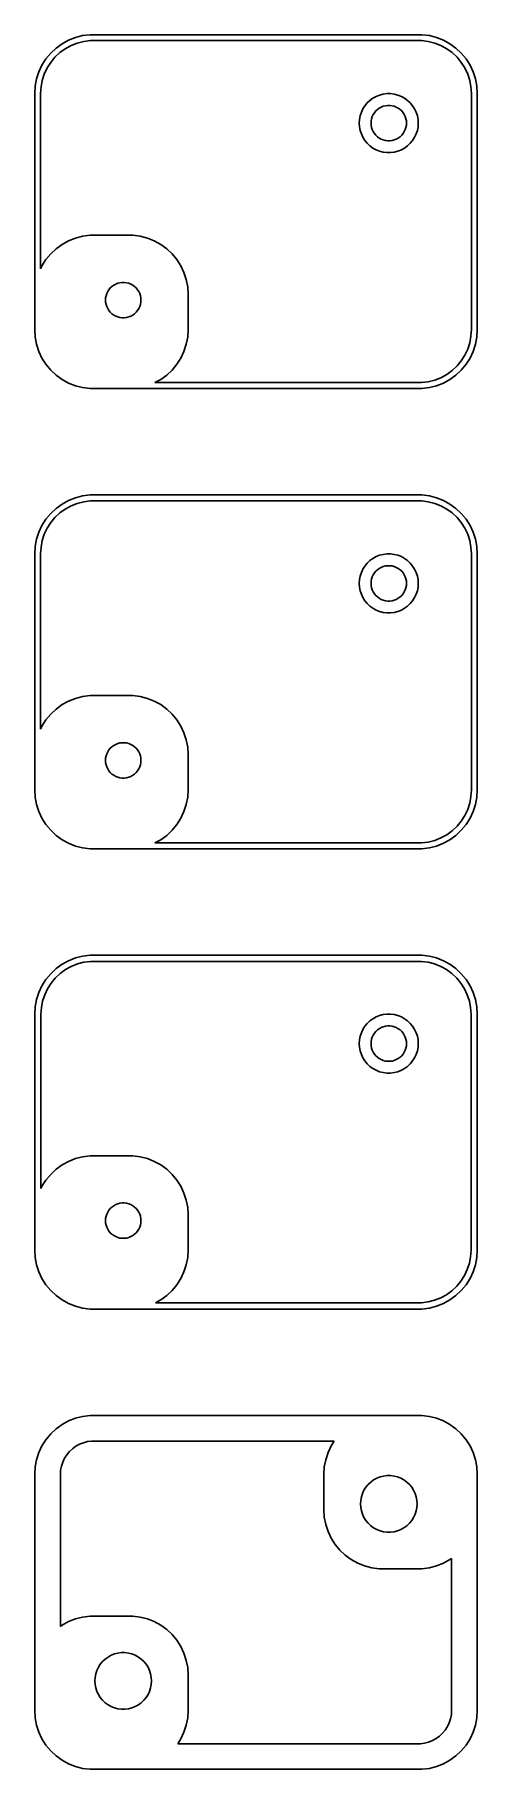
# Model space of a CAD drawing. Header units: metres. Extents: x -19 to 19, y 141 to 288.
import ezdxf

# ---------------------------------------------------------------- set-up
doc = ezdxf.new("R2010")
doc.units = ezdxf.units.M

msp = doc.modelspace()

# ---------------------------------------------------------------- linework, layer by layer
for p, q in [((-16.9371, 286.853), (-17.3948, 286.423)), ((-16.4291, 287.222), (-16.9371, 286.853)), ((-16.6184, 286.467), (-16.1612, 286.799)), ((-15.8789, 287.524), (-16.4291, 287.222)), ((-16.1612, 286.799), (-15.666, 287.072)), ((-15.2951, 287.755), (-15.8789, 287.524)), ((-15.666, 287.072), (-15.1406, 287.28)), ((-14.6869, 287.911), (-15.2951, 287.755)), ((-15.1406, 287.28), (-14.5932, 287.42)), ((-14.0639, 287.99), (-14.6869, 287.911)), ((-14.5932, 287.42), (-14.0325, 287.491)), ((14.0639, 287.99), (-14.0639, 287.99)), ((-14.0325, 287.491), (14.0325, 287.491)), ((14.0325, 287.491), (14.5932, 287.42)), ((14.6869, 287.911), (14.0639, 287.99)), ((14.5932, 287.42), (15.1406, 287.28)), ((15.2951, 287.755), (14.6869, 287.911)), ((15.1406, 287.28), (15.666, 287.072)), ((15.8789, 287.524), (15.2951, 287.755)), ((15.666, 287.072), (16.1612, 286.799)), ((16.4291, 287.222), (15.8789, 287.524)), ((16.1612, 286.799), (16.6184, 286.467)), ((16.9371, 286.853), (16.4291, 287.222)), ((17.3948, 286.423), (16.9371, 286.853)), ((-18.1315, 285.409), (-18.3989, 284.841)), ((-17.7951, 285.939), (-18.1315, 285.409)), ((-17.934, 284.657), (-17.6934, 285.168)), ((-17.3948, 286.423), (-17.7951, 285.939)), ((-17.6934, 285.168), (-17.3906, 285.645)), ((-17.3906, 285.645), (-17.0303, 286.08)), ((-17.0303, 286.08), (-16.6184, 286.467)), ((16.6184, 286.467), (17.0303, 286.08)), ((17.0303, 286.08), (17.3906, 285.645)), ((17.3906, 285.645), (17.6934, 285.168)), ((17.7951, 285.939), (17.3948, 286.423)), ((17.6934, 285.168), (17.934, 284.657)), ((18.1315, 285.409), (17.7951, 285.939)), ((18.3989, 284.841), (18.1315, 285.409)), ((-18.5929, 284.243), (-18.7106, 283.627)), ((-18.3989, 284.841), (-18.5929, 284.243)), ((-18.2145, 283.564), (-18.1086, 284.119)), ((-18.1086, 284.119), (-17.934, 284.657)), ((17.934, 284.657), (18.1086, 284.119)), ((18.1086, 284.119), (18.2145, 283.564)), ((18.5929, 284.243), (18.3989, 284.841)), ((18.7106, 283.627), (18.5929, 284.243)), ((-18.7106, 283.627), (-18.75, 283)), ((-18.75, 283), (-18.75, 263)), ((-18.25, 283), (-18.2145, 283.564)), ((-18.25, 268.157), (-18.25, 283)), ((9.42757, 282.211), (9.22745, 281.969)), ((9.65643, 282.426), (9.42757, 282.211)), ((9.91043, 282.611), (9.65643, 282.426)), ((10.1855, 282.762), (9.91043, 282.611)), ((10.4774, 282.878), (10.1855, 282.762)), ((10.7815, 282.956), (10.4774, 282.878)), ((11.093, 282.995), (10.7815, 282.956)), ((11.407, 282.995), (11.093, 282.995)), ((11.7184, 282.956), (11.407, 282.995)), ((12.0225, 282.878), (11.7184, 282.956)), ((12.3144, 282.762), (12.0225, 282.878)), ((12.5896, 282.611), (12.3144, 282.762)), ((12.8436, 282.426), (12.5896, 282.611)), ((13.0724, 282.211), (12.8436, 282.426)), ((13.2725, 281.969), (13.0724, 282.211)), ((18.2145, 283.564), (18.25, 283)), ((18.25, 283), (18.25, 263)), ((18.75, 283), (18.7106, 283.627)), ((18.75, 263), (18.75, 283)), ((8.7697, 280.813), (8.75, 280.5)), ((8.82854, 281.122), (8.7697, 280.813)), ((8.92555, 281.42), (8.82854, 281.122)), ((9.05922, 281.704), (8.92555, 281.42)), ((9.22745, 281.969), (9.05922, 281.704)), ((9.76183, 280.688), (9.79712, 280.873)), ((9.79712, 280.873), (9.85533, 281.052)), ((9.85533, 281.052), (9.93553, 281.223)), ((9.93553, 281.223), (10.0365, 281.382)), ((10.0365, 281.382), (10.1565, 281.527)), ((10.1565, 281.527), (10.2939, 281.656)), ((10.2939, 281.656), (10.4463, 281.766)), ((10.4463, 281.766), (10.6113, 281.857)), ((10.6113, 281.857), (10.7865, 281.927)), ((10.7865, 281.927), (10.9689, 281.973)), ((10.9689, 281.973), (11.1558, 281.997)), ((11.1558, 281.997), (11.3442, 281.997)), ((11.3442, 281.997), (11.5311, 281.973)), ((11.5311, 281.973), (11.7135, 281.927)), ((11.7135, 281.927), (11.8887, 281.857)), ((11.8887, 281.857), (12.0537, 281.766)), ((12.0537, 281.766), (12.2061, 281.656)), ((12.2061, 281.656), (12.3434, 281.527)), ((12.3434, 281.527), (12.4635, 281.382)), ((12.4635, 281.382), (12.5645, 281.223)), ((12.5645, 281.223), (12.6447, 281.052)), ((12.6447, 281.052), (12.7029, 280.873)), ((12.7029, 280.873), (12.7382, 280.688)), ((13.4408, 281.704), (13.2725, 281.969)), ((13.5744, 281.42), (13.4408, 281.704)), ((13.6714, 281.122), (13.5744, 281.42)), ((13.7303, 280.813), (13.6714, 281.122)), ((13.75, 280.5), (13.7303, 280.813)), ((8.75, 280.5), (8.7697, 280.187)), ((8.7697, 280.187), (8.82854, 279.878)), ((8.82854, 279.878), (8.92555, 279.58)), ((8.92555, 279.58), (9.05922, 279.296)), ((9.05922, 279.296), (9.22745, 279.031)), ((9.75, 280.5), (9.76183, 280.688)), ((9.76183, 280.312), (9.75, 280.5)), ((9.79712, 280.127), (9.76183, 280.312)), ((9.85533, 279.948), (9.79712, 280.127)), ((9.93553, 279.777), (9.85533, 279.948)), ((10.0365, 279.618), (9.93553, 279.777)), ((10.1565, 279.473), (10.0365, 279.618)), ((10.2939, 279.344), (10.1565, 279.473)), ((10.4463, 279.234), (10.2939, 279.344)), ((12.2061, 279.344), (12.0537, 279.234)), ((12.3434, 279.473), (12.2061, 279.344)), ((12.4635, 279.618), (12.3434, 279.473)), ((12.5645, 279.777), (12.4635, 279.618)), ((12.6447, 279.948), (12.5645, 279.777)), ((12.7029, 280.127), (12.6447, 279.948)), ((12.7382, 280.312), (12.7029, 280.127)), ((12.7382, 280.688), (12.75, 280.5)), ((12.75, 280.5), (12.7382, 280.312)), ((13.2725, 279.031), (13.4408, 279.296)), ((13.4408, 279.296), (13.5744, 279.58)), ((13.5744, 279.58), (13.6714, 279.878)), ((13.6714, 279.878), (13.7303, 280.187)), ((13.7303, 280.187), (13.75, 280.5)), ((9.22745, 279.031), (9.42757, 278.789)), ((9.42757, 278.789), (9.65643, 278.574)), ((9.65643, 278.574), (9.91043, 278.389)), ((9.91043, 278.389), (10.1855, 278.238)), ((10.1855, 278.238), (10.4774, 278.122)), ((10.6113, 279.143), (10.4463, 279.234)), ((10.4774, 278.122), (10.7815, 278.044)), ((10.7865, 279.073), (10.6113, 279.143)), ((10.7815, 278.044), (11.093, 278.005)), ((10.9689, 279.027), (10.7865, 279.073)), ((11.1558, 279.003), (10.9689, 279.027)), ((11.093, 278.005), (11.407, 278.005)), ((11.3442, 279.003), (11.1558, 279.003)), ((11.5311, 279.027), (11.3442, 279.003)), ((11.407, 278.005), (11.7184, 278.044)), ((11.7135, 279.073), (11.5311, 279.027)), ((11.8887, 279.143), (11.7135, 279.073)), ((11.7184, 278.044), (12.0225, 278.122)), ((12.0537, 279.234), (11.8887, 279.143)), ((12.0225, 278.122), (12.3144, 278.238)), ((12.3144, 278.238), (12.5896, 278.389)), ((12.5896, 278.389), (12.8436, 278.574)), ((12.8436, 278.574), (13.0724, 278.789)), ((13.0724, 278.789), (13.2725, 279.031)), ((-15.8789, 270.524), (-16.4291, 270.222)), ((-15.2951, 270.755), (-15.8789, 270.524)), ((-14.6869, 270.911), (-15.2951, 270.755)), ((-14.0639, 270.99), (-14.6869, 270.911)), ((-10.436, 270.99), (-14.0639, 270.99)), ((-9.81308, 270.911), (-10.436, 270.99)), ((-9.20491, 270.755), (-9.81308, 270.911)), ((-8.62109, 270.524), (-9.20491, 270.755)), ((-8.07086, 270.222), (-8.62109, 270.524)), ((-17.3948, 269.423), (-17.7951, 268.939)), ((-16.9371, 269.853), (-17.3948, 269.423)), ((-16.4291, 270.222), (-16.9371, 269.853)), ((-7.56287, 269.853), (-8.07086, 270.222)), ((-7.10515, 269.423), (-7.56287, 269.853)), ((-6.70491, 268.939), (-7.10515, 269.423)), ((-18.1315, 268.409), (-18.25, 268.157)), ((-17.7951, 268.939), (-18.1315, 268.409)), ((-6.36845, 268.409), (-6.70491, 268.939)), ((-6.1011, 267.841), (-6.36845, 268.409)), ((-5.90707, 267.243), (-6.1011, 267.841)), ((-12.7029, 265.873), (-12.6447, 266.052)), ((-12.6447, 266.052), (-12.5645, 266.223)), ((-12.5645, 266.223), (-12.4635, 266.382)), ((-12.4635, 266.382), (-12.3434, 266.527)), ((-12.3434, 266.527), (-12.2061, 266.656)), ((-12.2061, 266.656), (-12.0537, 266.766)), ((-12.0537, 266.766), (-11.8887, 266.857)), ((-11.8887, 266.857), (-11.7135, 266.927)), ((-11.7135, 266.927), (-11.5311, 266.973)), ((-11.5311, 266.973), (-11.3442, 266.997)), ((-11.3442, 266.997), (-11.1558, 266.997)), ((-11.1558, 266.997), (-10.9689, 266.973)), ((-10.9689, 266.973), (-10.7865, 266.927)), ((-10.7865, 266.927), (-10.6113, 266.857)), ((-10.6113, 266.857), (-10.4463, 266.766)), ((-10.4463, 266.766), (-10.2939, 266.656)), ((-10.2939, 266.656), (-10.1565, 266.527)), ((-10.1565, 266.527), (-10.0365, 266.382)), ((-10.0365, 266.382), (-9.93553, 266.223)), ((-9.93553, 266.223), (-9.85533, 266.052)), ((-9.85533, 266.052), (-9.79712, 265.873)), ((-5.78941, 266.627), (-5.90707, 267.243)), ((-5.75, 266), (-5.78941, 266.627)), ((-12.75, 265.5), (-12.7382, 265.688)), ((-12.7382, 265.312), (-12.75, 265.5)), ((-12.7382, 265.688), (-12.7029, 265.873)), ((-12.7029, 265.127), (-12.7382, 265.312)), ((-12.6447, 264.948), (-12.7029, 265.127)), ((-12.5645, 264.777), (-12.6447, 264.948)), ((-12.4635, 264.618), (-12.5645, 264.777)), ((-12.3434, 264.473), (-12.4635, 264.618)), ((-10.0365, 264.618), (-10.1565, 264.473)), ((-9.93553, 264.777), (-10.0365, 264.618)), ((-9.85533, 264.948), (-9.93553, 264.777)), ((-9.79712, 265.127), (-9.85533, 264.948)), ((-9.79712, 265.873), (-9.76183, 265.688)), ((-9.76183, 265.312), (-9.79712, 265.127)), ((-9.76183, 265.688), (-9.75, 265.5)), ((-9.75, 265.5), (-9.76183, 265.312)), ((-5.75, 263), (-5.75, 266)), ((-12.2061, 264.344), (-12.3434, 264.473)), ((-12.0537, 264.234), (-12.2061, 264.344)), ((-11.8887, 264.143), (-12.0537, 264.234)), ((-11.7135, 264.073), (-11.8887, 264.143)), ((-11.5311, 264.027), (-11.7135, 264.073)), ((-11.3442, 264.003), (-11.5311, 264.027)), ((-11.1558, 264.003), (-11.3442, 264.003)), ((-10.9689, 264.027), (-11.1558, 264.003)), ((-10.7865, 264.073), (-10.9689, 264.027)), ((-10.6113, 264.143), (-10.7865, 264.073)), ((-10.4463, 264.234), (-10.6113, 264.143)), ((-10.2939, 264.344), (-10.4463, 264.234)), ((-10.1565, 264.473), (-10.2939, 264.344)), ((-18.75, 263), (-18.7106, 262.373)), ((-18.7106, 262.373), (-18.5929, 261.757)), ((-18.5929, 261.757), (-18.3989, 261.159)), ((-6.1011, 261.159), (-5.90707, 261.757)), ((-5.90707, 261.757), (-5.78941, 262.373)), ((-5.78941, 262.373), (-5.75, 263)), ((18.1086, 261.881), (17.934, 261.343)), ((18.2145, 262.436), (18.1086, 261.881)), ((18.25, 263), (18.2145, 262.436)), ((18.3989, 261.159), (18.5929, 261.757)), ((18.5929, 261.757), (18.7106, 262.373)), ((18.7106, 262.373), (18.75, 263)), ((-18.3989, 261.159), (-18.1315, 260.591)), ((-18.1315, 260.591), (-17.7951, 260.061)), ((-6.70491, 260.061), (-6.36845, 260.591)), ((-6.36845, 260.591), (-6.1011, 261.159)), ((17.3906, 260.355), (17.0303, 259.92)), ((17.6934, 260.832), (17.3906, 260.355)), ((17.934, 261.343), (17.6934, 260.832)), ((17.7951, 260.061), (18.1315, 260.591)), ((18.1315, 260.591), (18.3989, 261.159)), ((-17.7951, 260.061), (-17.3948, 259.577)), ((-17.3948, 259.577), (-16.9371, 259.147)), ((-16.9371, 259.147), (-16.4291, 258.778)), ((-16.4291, 258.778), (-15.8789, 258.476)), ((-8.56104, 258.509), (-8.07086, 258.778)), ((-8.07086, 258.778), (-7.56287, 259.147)), ((-7.56287, 259.147), (-7.10515, 259.577)), ((-7.10515, 259.577), (-6.70491, 260.061)), ((15.1406, 258.72), (14.5932, 258.58)), ((15.666, 258.928), (15.1406, 258.72)), ((16.1612, 259.201), (15.666, 258.928)), ((15.8789, 258.476), (16.4291, 258.778)), ((16.6184, 259.533), (16.1612, 259.201)), ((16.4291, 258.778), (16.9371, 259.147)), ((17.0303, 259.92), (16.6184, 259.533)), ((16.9371, 259.147), (17.3948, 259.577)), ((17.3948, 259.577), (17.7951, 260.061)), ((-15.8789, 258.476), (-15.2951, 258.245)), ((-15.2951, 258.245), (-14.6869, 258.089)), ((-14.6869, 258.089), (-14.0639, 258.01)), ((-14.0639, 258.01), (14.0639, 258.01)), ((14.0325, 258.509), (-8.56104, 258.509)), ((14.5932, 258.58), (14.0325, 258.509)), ((14.0639, 258.01), (14.6869, 258.089)), ((14.6869, 258.089), (15.2951, 258.245)), ((15.2951, 258.245), (15.8789, 258.476)), ((-15.8789, 248.524), (-16.4291, 248.222)), ((-15.2951, 248.755), (-15.8789, 248.524)), ((-14.6869, 248.911), (-15.2951, 248.755)), ((-15.1406, 248.28), (-14.5932, 248.42)), ((-14.0639, 248.99), (-14.6869, 248.911)), ((-14.5932, 248.42), (-14.0325, 248.491)), ((14.0639, 248.99), (-14.0639, 248.99)), ((-14.0325, 248.491), (14.0325, 248.491)), ((14.0325, 248.491), (14.5932, 248.42)), ((14.6869, 248.911), (14.0639, 248.99)), ((14.5932, 248.42), (15.1406, 248.28)), ((15.2951, 248.755), (14.6869, 248.911)), ((15.8789, 248.524), (15.2951, 248.755)), ((16.4291, 248.222), (15.8789, 248.524)), ((-17.7951, 246.939), (-18.1315, 246.409)), ((-17.3948, 247.423), (-17.7951, 246.939)), ((-16.9371, 247.853), (-17.3948, 247.423)), ((-17.3906, 246.645), (-17.0303, 247.08)), ((-17.0303, 247.08), (-16.6184, 247.467)), ((-16.4291, 248.222), (-16.9371, 247.853)), ((-16.6184, 247.467), (-16.1612, 247.799)), ((-16.1612, 247.799), (-15.666, 248.072)), ((-15.666, 248.072), (-15.1406, 248.28)), ((15.1406, 248.28), (15.666, 248.072)), ((15.666, 248.072), (16.1612, 247.799)), ((16.1612, 247.799), (16.6184, 247.467)), ((16.9371, 247.853), (16.4291, 248.222)), ((16.6184, 247.467), (17.0303, 247.08)), ((17.3948, 247.423), (16.9371, 247.853)), ((17.0303, 247.08), (17.3906, 246.645)), ((17.7951, 246.939), (17.3948, 247.423)), ((18.1315, 246.409), (17.7951, 246.939)), ((-18.3989, 245.841), (-18.5929, 245.243)), ((-18.1315, 246.409), (-18.3989, 245.841)), ((-18.1086, 245.119), (-17.934, 245.657)), ((-17.934, 245.657), (-17.6934, 246.168)), ((-17.6934, 246.168), (-17.3906, 246.645)), ((17.3906, 246.645), (17.6934, 246.168)), ((17.6934, 246.168), (17.934, 245.657)), ((17.934, 245.657), (18.1086, 245.119)), ((18.3989, 245.841), (18.1315, 246.409)), ((18.5929, 245.243), (18.3989, 245.841)), ((-18.7106, 244.627), (-18.75, 244)), ((-18.75, 244), (-18.75, 224)), ((-18.5929, 245.243), (-18.7106, 244.627)), ((-18.25, 244), (-18.2145, 244.564)), ((-18.25, 229.157), (-18.25, 244)), ((-18.2145, 244.564), (-18.1086, 245.119)), ((11.093, 243.995), (10.7815, 243.956)), ((11.407, 243.995), (11.093, 243.995)), ((11.7184, 243.956), (11.407, 243.995)), ((18.1086, 245.119), (18.2145, 244.564)), ((18.2145, 244.564), (18.25, 244)), ((18.25, 244), (18.25, 224)), ((18.7106, 244.627), (18.5929, 245.243)), ((18.75, 244), (18.7106, 244.627)), ((18.75, 224), (18.75, 244)), ((9.05922, 242.704), (8.92555, 242.42)), ((9.22745, 242.969), (9.05922, 242.704)), ((9.42757, 243.211), (9.22745, 242.969)), ((9.65643, 243.426), (9.42757, 243.211)), ((9.91043, 243.611), (9.65643, 243.426)), ((10.1855, 243.762), (9.91043, 243.611)), ((10.0365, 242.382), (10.1565, 242.527)), ((10.1565, 242.527), (10.2939, 242.656)), ((10.4774, 243.878), (10.1855, 243.762)), ((10.2939, 242.656), (10.4463, 242.766)), ((10.4463, 242.766), (10.6113, 242.857)), ((10.7815, 243.956), (10.4774, 243.878)), ((10.6113, 242.857), (10.7865, 242.927)), ((10.7865, 242.927), (10.9689, 242.973)), ((10.9689, 242.973), (11.1558, 242.997)), ((11.1558, 242.997), (11.3442, 242.997)), ((11.3442, 242.997), (11.5311, 242.973)), ((11.5311, 242.973), (11.7135, 242.927)), ((11.7135, 242.927), (11.8887, 242.857)), ((12.0225, 243.878), (11.7184, 243.956)), ((11.8887, 242.857), (12.0537, 242.766)), ((12.3144, 243.762), (12.0225, 243.878)), ((12.0537, 242.766), (12.2061, 242.656)), ((12.2061, 242.656), (12.3434, 242.527)), ((12.5896, 243.611), (12.3144, 243.762)), ((12.3434, 242.527), (12.4635, 242.382)), ((12.8436, 243.426), (12.5896, 243.611)), ((13.0724, 243.211), (12.8436, 243.426)), ((13.2725, 242.969), (13.0724, 243.211)), ((13.4408, 242.704), (13.2725, 242.969)), ((13.5744, 242.42), (13.4408, 242.704)), ((8.7697, 241.813), (8.75, 241.5)), ((8.75, 241.5), (8.7697, 241.187)), ((8.82854, 242.122), (8.7697, 241.813)), ((8.7697, 241.187), (8.82854, 240.878)), ((8.92555, 242.42), (8.82854, 242.122)), ((9.75, 241.5), (9.76183, 241.688)), ((9.76183, 241.312), (9.75, 241.5)), ((9.76183, 241.688), (9.79712, 241.873)), ((9.79712, 241.127), (9.76183, 241.312)), ((9.79712, 241.873), (9.85533, 242.052)), ((9.85533, 240.948), (9.79712, 241.127)), ((9.85533, 242.052), (9.93553, 242.223)), ((9.93553, 242.223), (10.0365, 242.382)), ((12.4635, 242.382), (12.5645, 242.223)), ((12.5645, 242.223), (12.6447, 242.052)), ((12.6447, 242.052), (12.7029, 241.873)), ((12.7029, 241.127), (12.6447, 240.948)), ((12.7029, 241.873), (12.7382, 241.688)), ((12.7382, 241.312), (12.7029, 241.127)), ((12.7382, 241.688), (12.75, 241.5)), ((12.75, 241.5), (12.7382, 241.312)), ((13.6714, 242.122), (13.5744, 242.42)), ((13.7303, 241.813), (13.6714, 242.122)), ((13.6714, 240.878), (13.7303, 241.187)), ((13.75, 241.5), (13.7303, 241.813)), ((13.7303, 241.187), (13.75, 241.5)), ((8.82854, 240.878), (8.92555, 240.58)), ((8.92555, 240.58), (9.05922, 240.296)), ((9.05922, 240.296), (9.22745, 240.031)), ((9.22745, 240.031), (9.42757, 239.789)), ((9.42757, 239.789), (9.65643, 239.574)), ((9.93553, 240.777), (9.85533, 240.948)), ((10.0365, 240.618), (9.93553, 240.777)), ((10.1565, 240.473), (10.0365, 240.618)), ((10.2939, 240.344), (10.1565, 240.473)), ((10.4463, 240.234), (10.2939, 240.344)), ((10.6113, 240.143), (10.4463, 240.234)), ((10.7865, 240.073), (10.6113, 240.143)), ((10.9689, 240.027), (10.7865, 240.073)), ((11.1558, 240.003), (10.9689, 240.027)), ((11.3442, 240.003), (11.1558, 240.003)), ((11.5311, 240.027), (11.3442, 240.003)), ((11.7135, 240.073), (11.5311, 240.027)), ((11.8887, 240.143), (11.7135, 240.073)), ((12.0537, 240.234), (11.8887, 240.143)), ((12.2061, 240.344), (12.0537, 240.234)), ((12.3434, 240.473), (12.2061, 240.344)), ((12.4635, 240.618), (12.3434, 240.473)), ((12.5645, 240.777), (12.4635, 240.618)), ((12.6447, 240.948), (12.5645, 240.777)), ((12.8436, 239.574), (13.0724, 239.789)), ((13.0724, 239.789), (13.2725, 240.031)), ((13.2725, 240.031), (13.4408, 240.296)), ((13.4408, 240.296), (13.5744, 240.58)), ((13.5744, 240.58), (13.6714, 240.878)), ((9.65643, 239.574), (9.91043, 239.389)), ((9.91043, 239.389), (10.1855, 239.238)), ((10.1855, 239.238), (10.4774, 239.122)), ((10.4774, 239.122), (10.7815, 239.044)), ((10.7815, 239.044), (11.093, 239.005)), ((11.093, 239.005), (11.407, 239.005)), ((11.407, 239.005), (11.7184, 239.044)), ((11.7184, 239.044), (12.0225, 239.122)), ((12.0225, 239.122), (12.3144, 239.238)), ((12.3144, 239.238), (12.5896, 239.389)), ((12.5896, 239.389), (12.8436, 239.574)), ((-16.9371, 230.853), (-17.3948, 230.423)), ((-16.4291, 231.222), (-16.9371, 230.853)), ((-15.8789, 231.524), (-16.4291, 231.222)), ((-15.2951, 231.755), (-15.8789, 231.524)), ((-14.6869, 231.911), (-15.2951, 231.755)), ((-14.0639, 231.99), (-14.6869, 231.911)), ((-10.436, 231.99), (-14.0639, 231.99)), ((-9.81308, 231.911), (-10.436, 231.99)), ((-9.20491, 231.755), (-9.81308, 231.911)), ((-8.62109, 231.524), (-9.20491, 231.755)), ((-8.07086, 231.222), (-8.62109, 231.524)), ((-7.56287, 230.853), (-8.07086, 231.222)), ((-7.10515, 230.423), (-7.56287, 230.853)), ((-18.1315, 229.409), (-18.25, 229.157)), ((-17.7951, 229.939), (-18.1315, 229.409)), ((-17.3948, 230.423), (-17.7951, 229.939)), ((-6.70491, 229.939), (-7.10515, 230.423)), ((-6.36845, 229.409), (-6.70491, 229.939)), ((-6.1011, 228.841), (-6.36845, 229.409)), ((-12.0537, 227.766), (-11.8887, 227.857)), ((-11.8887, 227.857), (-11.7135, 227.927)), ((-11.7135, 227.927), (-11.5311, 227.973)), ((-11.5311, 227.973), (-11.3442, 227.997)), ((-11.3442, 227.997), (-11.1558, 227.997)), ((-11.1558, 227.997), (-10.9689, 227.973)), ((-10.9689, 227.973), (-10.7865, 227.927)), ((-10.7865, 227.927), (-10.6113, 227.857)), ((-10.6113, 227.857), (-10.4463, 227.766)), ((-5.90707, 228.243), (-6.1011, 228.841)), ((-5.78941, 227.627), (-5.90707, 228.243)), ((-12.75, 226.5), (-12.7382, 226.688)), ((-12.7382, 226.312), (-12.75, 226.5)), ((-12.7382, 226.688), (-12.7029, 226.873)), ((-12.7029, 226.873), (-12.6447, 227.052)), ((-12.6447, 227.052), (-12.5645, 227.223)), ((-12.5645, 227.223), (-12.4635, 227.382)), ((-12.4635, 227.382), (-12.3434, 227.527)), ((-12.3434, 227.527), (-12.2061, 227.656)), ((-12.2061, 227.656), (-12.0537, 227.766)), ((-10.4463, 227.766), (-10.2939, 227.656)), ((-10.2939, 227.656), (-10.1565, 227.527)), ((-10.1565, 227.527), (-10.0365, 227.382)), ((-10.0365, 227.382), (-9.93553, 227.223)), ((-9.93553, 227.223), (-9.85533, 227.052)), ((-9.85533, 227.052), (-9.79712, 226.873)), ((-9.79712, 226.873), (-9.76183, 226.688)), ((-9.76183, 226.688), (-9.75, 226.5)), ((-9.75, 226.5), (-9.76183, 226.312)), ((-5.75, 227), (-5.78941, 227.627)), ((-5.75, 224), (-5.75, 227)), ((-12.7029, 226.127), (-12.7382, 226.312)), ((-12.6447, 225.948), (-12.7029, 226.127)), ((-12.5645, 225.777), (-12.6447, 225.948)), ((-12.4635, 225.618), (-12.5645, 225.777)), ((-12.3434, 225.473), (-12.4635, 225.618)), ((-12.2061, 225.344), (-12.3434, 225.473)), ((-12.0537, 225.234), (-12.2061, 225.344)), ((-11.8887, 225.143), (-12.0537, 225.234)), ((-11.7135, 225.073), (-11.8887, 225.143)), ((-11.5311, 225.027), (-11.7135, 225.073)), ((-11.3442, 225.003), (-11.5311, 225.027)), ((-11.1558, 225.003), (-11.3442, 225.003)), ((-10.9689, 225.027), (-11.1558, 225.003)), ((-10.7865, 225.073), (-10.9689, 225.027)), ((-10.6113, 225.143), (-10.7865, 225.073)), ((-10.4463, 225.234), (-10.6113, 225.143)), ((-10.2939, 225.344), (-10.4463, 225.234)), ((-10.1565, 225.473), (-10.2939, 225.344)), ((-10.0365, 225.618), (-10.1565, 225.473)), ((-9.93553, 225.777), (-10.0365, 225.618)), ((-9.85533, 225.948), (-9.93553, 225.777)), ((-9.79712, 226.127), (-9.85533, 225.948)), ((-9.76183, 226.312), (-9.79712, 226.127)), ((-18.75, 224), (-18.7106, 223.373)), ((-5.78941, 223.373), (-5.75, 224)), ((18.2145, 223.436), (18.1086, 222.881)), ((18.25, 224), (18.2145, 223.436)), ((18.7106, 223.373), (18.75, 224)), ((-18.7106, 223.373), (-18.5929, 222.757)), ((-18.5929, 222.757), (-18.3989, 222.159)), ((-18.3989, 222.159), (-18.1315, 221.591)), ((-6.36845, 221.591), (-6.1011, 222.159)), ((-6.1011, 222.159), (-5.90707, 222.757)), ((-5.90707, 222.757), (-5.78941, 223.373)), ((17.934, 222.343), (17.6934, 221.832)), ((18.1086, 222.881), (17.934, 222.343)), ((18.1315, 221.591), (18.3989, 222.159)), ((18.3989, 222.159), (18.5929, 222.757)), ((18.5929, 222.757), (18.7106, 223.373)), ((-18.1315, 221.591), (-17.7951, 221.061)), ((-17.7951, 221.061), (-17.3948, 220.577)), ((-17.3948, 220.577), (-16.9371, 220.147)), ((-7.56287, 220.147), (-7.10515, 220.577)), ((-7.10515, 220.577), (-6.70491, 221.061)), ((-6.70491, 221.061), (-6.36845, 221.591)), ((16.6184, 220.533), (16.1612, 220.201)), ((17.0303, 220.92), (16.6184, 220.533)), ((16.9371, 220.147), (17.3948, 220.577)), ((17.3906, 221.355), (17.0303, 220.92)), ((17.6934, 221.832), (17.3906, 221.355)), ((17.3948, 220.577), (17.7951, 221.061)), ((17.7951, 221.061), (18.1315, 221.591)), ((-16.9371, 220.147), (-16.4291, 219.778)), ((-16.4291, 219.778), (-15.8789, 219.476)), ((-15.8789, 219.476), (-15.2951, 219.245)), ((-15.2951, 219.245), (-14.6869, 219.089)), ((-14.6869, 219.089), (-14.0639, 219.01)), ((-14.0639, 219.01), (14.0639, 219.01)), ((-8.56104, 219.509), (-8.07086, 219.778)), ((14.0325, 219.509), (-8.56104, 219.509)), ((-8.07086, 219.778), (-7.56287, 220.147)), ((14.5932, 219.58), (14.0325, 219.509)), ((14.0639, 219.01), (14.6869, 219.089)), ((15.1406, 219.72), (14.5932, 219.58)), ((14.6869, 219.089), (15.2951, 219.245)), ((15.666, 219.928), (15.1406, 219.72)), ((15.2951, 219.245), (15.8789, 219.476)), ((16.1612, 220.201), (15.666, 219.928)), ((15.8789, 219.476), (16.4291, 219.778)), ((16.4291, 219.778), (16.9371, 220.147)), ((-16.9371, 208.853), (-17.3948, 208.423)), ((-16.4291, 209.222), (-16.9371, 208.853)), ((-16.5983, 208.443), (-16.1444, 208.773)), ((-15.8789, 209.524), (-16.4291, 209.222)), ((-16.1444, 208.773), (-15.6526, 209.043)), ((-15.2951, 209.755), (-15.8789, 209.524)), ((-15.6526, 209.043), (-15.1308, 209.25)), ((-14.6869, 209.911), (-15.2951, 209.755)), ((-15.1308, 209.25), (-14.5873, 209.389)), ((-14.0639, 209.99), (-14.6869, 209.911)), ((-14.5873, 209.389), (-14.0306, 209.46)), ((14.0639, 209.99), (-14.0639, 209.99)), ((-14.0306, 209.46), (14.0306, 209.46)), ((14.0306, 209.46), (14.5873, 209.389)), ((14.6869, 209.911), (14.0639, 209.99)), ((14.5873, 209.389), (15.1308, 209.25)), ((15.2951, 209.755), (14.6869, 209.911)), ((15.1308, 209.25), (15.6526, 209.043)), ((15.8789, 209.524), (15.2951, 209.755)), ((15.6526, 209.043), (16.1444, 208.773)), ((16.4291, 209.222), (15.8789, 209.524)), ((16.1444, 208.773), (16.5983, 208.443)), ((16.9371, 208.853), (16.4291, 209.222)), ((17.3948, 208.423), (16.9371, 208.853)), ((-18.1315, 207.409), (-18.3989, 206.841)), ((-17.7951, 207.939), (-18.1315, 207.409)), ((-17.3948, 208.423), (-17.7951, 207.939)), ((-17.6658, 207.153), (-17.3651, 207.627)), ((-17.3651, 207.627), (-17.0074, 208.059)), ((-17.0074, 208.059), (-16.5983, 208.443)), ((16.5983, 208.443), (17.0074, 208.059)), ((17.0074, 208.059), (17.3651, 207.627)), ((17.3651, 207.627), (17.6658, 207.153)), ((17.7951, 207.939), (17.3948, 208.423)), ((18.1315, 207.409), (17.7951, 207.939)), ((18.3989, 206.841), (18.1315, 207.409)), ((-18.5929, 206.243), (-18.7106, 205.627)), ((-18.3989, 206.841), (-18.5929, 206.243)), ((-18.1833, 205.56), (-18.0782, 206.111)), ((-18.0782, 206.111), (-17.9047, 206.645)), ((-17.9047, 206.645), (-17.6658, 207.153)), ((17.6658, 207.153), (17.9047, 206.645)), ((17.9047, 206.645), (18.0782, 206.111)), ((18.0782, 206.111), (18.1833, 205.56)), ((18.5929, 206.243), (18.3989, 206.841)), ((18.7106, 205.627), (18.5929, 206.243)), ((-18.7106, 205.627), (-18.75, 205)), ((-18.75, 205), (-18.75, 185)), ((-18.2185, 205), (-18.1833, 205.56)), ((-18.2185, 190.224), (-18.2185, 205)), ((9.65643, 204.426), (9.42757, 204.211)), ((9.91043, 204.611), (9.65643, 204.426)), ((10.1855, 204.762), (9.91043, 204.611)), ((10.4774, 204.878), (10.1855, 204.762)), ((10.7815, 204.956), (10.4774, 204.878)), ((11.093, 204.995), (10.7815, 204.956)), ((11.407, 204.995), (11.093, 204.995)), ((11.7184, 204.956), (11.407, 204.995)), ((12.0225, 204.878), (11.7184, 204.956)), ((12.3144, 204.762), (12.0225, 204.878)), ((12.5896, 204.611), (12.3144, 204.762)), ((12.8436, 204.426), (12.5896, 204.611)), ((13.0724, 204.211), (12.8436, 204.426)), ((18.1833, 205.56), (18.2185, 205)), ((18.2185, 205), (18.2185, 185)), ((18.75, 205), (18.7106, 205.627)), ((18.75, 185), (18.75, 205)), ((8.82854, 203.122), (8.7697, 202.813)), ((8.92555, 203.42), (8.82854, 203.122)), ((9.05922, 203.704), (8.92555, 203.42)), ((9.22745, 203.969), (9.05922, 203.704)), ((9.42757, 204.211), (9.22745, 203.969)), ((9.76183, 202.688), (9.79712, 202.873)), ((9.79712, 202.873), (9.85533, 203.052)), ((9.85533, 203.052), (9.93553, 203.223)), ((9.93553, 203.223), (10.0365, 203.382)), ((10.0365, 203.382), (10.1565, 203.527)), ((10.1565, 203.527), (10.2939, 203.656)), ((10.2939, 203.656), (10.4463, 203.766)), ((10.4463, 203.766), (10.6113, 203.857)), ((10.6113, 203.857), (10.7865, 203.927)), ((10.7865, 203.927), (10.9689, 203.973)), ((10.9689, 203.973), (11.1558, 203.997)), ((11.1558, 203.997), (11.3442, 203.997)), ((11.3442, 203.997), (11.5311, 203.973)), ((11.5311, 203.973), (11.7135, 203.927)), ((11.7135, 203.927), (11.8887, 203.857)), ((11.8887, 203.857), (12.0537, 203.766)), ((12.0537, 203.766), (12.2061, 203.656)), ((12.2061, 203.656), (12.3434, 203.527)), ((12.3434, 203.527), (12.4635, 203.382)), ((12.4635, 203.382), (12.5645, 203.223)), ((12.5645, 203.223), (12.6447, 203.052)), ((12.6447, 203.052), (12.7029, 202.873)), ((12.7029, 202.873), (12.7382, 202.688)), ((13.2725, 203.969), (13.0724, 204.211)), ((13.4408, 203.704), (13.2725, 203.969)), ((13.5744, 203.42), (13.4408, 203.704)), ((13.6714, 203.122), (13.5744, 203.42)), ((13.7303, 202.813), (13.6714, 203.122)), ((8.7697, 202.813), (8.75, 202.5)), ((8.75, 202.5), (8.7697, 202.187)), ((8.7697, 202.187), (8.82854, 201.878)), ((8.82854, 201.878), (8.92555, 201.58)), ((8.92555, 201.58), (9.05922, 201.296)), ((9.75, 202.5), (9.76183, 202.688)), ((9.76183, 202.312), (9.75, 202.5)), ((9.79712, 202.127), (9.76183, 202.312)), ((9.85533, 201.948), (9.79712, 202.127)), ((9.93553, 201.777), (9.85533, 201.948)), ((10.0365, 201.618), (9.93553, 201.777)), ((10.1565, 201.473), (10.0365, 201.618)), ((10.2939, 201.344), (10.1565, 201.473)), ((12.3434, 201.473), (12.2061, 201.344)), ((12.4635, 201.618), (12.3434, 201.473)), ((12.5645, 201.777), (12.4635, 201.618)), ((12.6447, 201.948), (12.5645, 201.777)), ((12.7029, 202.127), (12.6447, 201.948)), ((12.7382, 202.312), (12.7029, 202.127)), ((12.7382, 202.688), (12.75, 202.5)), ((12.75, 202.5), (12.7382, 202.312)), ((13.4408, 201.296), (13.5744, 201.58)), ((13.5744, 201.58), (13.6714, 201.878)), ((13.6714, 201.878), (13.7303, 202.187)), ((13.75, 202.5), (13.7303, 202.813)), ((13.7303, 202.187), (13.75, 202.5)), ((9.05922, 201.296), (9.22745, 201.031)), ((9.22745, 201.031), (9.42757, 200.789)), ((9.42757, 200.789), (9.65643, 200.574)), ((9.65643, 200.574), (9.91043, 200.389)), ((9.91043, 200.389), (10.1855, 200.238)), ((10.1855, 200.238), (10.4774, 200.122)), ((10.4463, 201.234), (10.2939, 201.344)), ((10.6113, 201.143), (10.4463, 201.234)), ((10.4774, 200.122), (10.7815, 200.044)), ((10.7865, 201.073), (10.6113, 201.143)), ((10.7815, 200.044), (11.093, 200.005)), ((10.9689, 201.027), (10.7865, 201.073)), ((11.1558, 201.003), (10.9689, 201.027)), ((11.093, 200.005), (11.407, 200.005)), ((11.3442, 201.003), (11.1558, 201.003)), ((11.5311, 201.027), (11.3442, 201.003)), ((11.407, 200.005), (11.7184, 200.044)), ((11.7135, 201.073), (11.5311, 201.027)), ((11.8887, 201.143), (11.7135, 201.073)), ((11.7184, 200.044), (12.0225, 200.122)), ((12.0537, 201.234), (11.8887, 201.143)), ((12.0225, 200.122), (12.3144, 200.238)), ((12.2061, 201.344), (12.0537, 201.234)), ((12.3144, 200.238), (12.5896, 200.389)), ((12.5896, 200.389), (12.8436, 200.574)), ((12.8436, 200.574), (13.0724, 200.789)), ((13.0724, 200.789), (13.2725, 201.031)), ((13.2725, 201.031), (13.4408, 201.296)), ((-15.2951, 192.755), (-15.8789, 192.524)), ((-14.6869, 192.911), (-15.2951, 192.755)), ((-14.0639, 192.99), (-14.6869, 192.911)), ((-10.436, 192.99), (-14.0639, 192.99)), ((-9.81308, 192.911), (-10.436, 192.99)), ((-9.20491, 192.755), (-9.81308, 192.911)), ((-8.62109, 192.524), (-9.20491, 192.755)), ((-17.3948, 191.423), (-17.7951, 190.939)), ((-16.9371, 191.853), (-17.3948, 191.423)), ((-16.4291, 192.222), (-16.9371, 191.853)), ((-15.8789, 192.524), (-16.4291, 192.222)), ((-8.07086, 192.222), (-8.62109, 192.524)), ((-7.56287, 191.853), (-8.07086, 192.222)), ((-7.10515, 191.423), (-7.56287, 191.853)), ((-6.70491, 190.939), (-7.10515, 191.423)), ((-18.1315, 190.409), (-18.2185, 190.224)), ((-17.7951, 190.939), (-18.1315, 190.409)), ((-6.36845, 190.409), (-6.70491, 190.939)), ((-6.1011, 189.841), (-6.36845, 190.409)), ((-5.90707, 189.243), (-6.1011, 189.841)), ((-12.6447, 188.052), (-12.5645, 188.223)), ((-12.5645, 188.223), (-12.4635, 188.382)), ((-12.4635, 188.382), (-12.3434, 188.527)), ((-12.3434, 188.527), (-12.2061, 188.656)), ((-12.2061, 188.656), (-12.0537, 188.766)), ((-12.0537, 188.766), (-11.8887, 188.857)), ((-11.8887, 188.857), (-11.7135, 188.927)), ((-11.7135, 188.927), (-11.5311, 188.973)), ((-11.5311, 188.973), (-11.3442, 188.997)), ((-11.3442, 188.997), (-11.1558, 188.997)), ((-11.1558, 188.997), (-10.9689, 188.973)), ((-10.9689, 188.973), (-10.7865, 188.927)), ((-10.7865, 188.927), (-10.6113, 188.857)), ((-10.6113, 188.857), (-10.4463, 188.766)), ((-10.4463, 188.766), (-10.2939, 188.656)), ((-10.2939, 188.656), (-10.1565, 188.527)), ((-10.1565, 188.527), (-10.0365, 188.382)), ((-10.0365, 188.382), (-9.93553, 188.223)), ((-9.93553, 188.223), (-9.85533, 188.052)), ((-5.78941, 188.627), (-5.90707, 189.243)), ((-5.75, 188), (-5.78941, 188.627)), ((-12.75, 187.5), (-12.7382, 187.688)), ((-12.7382, 187.312), (-12.75, 187.5)), ((-12.7382, 187.688), (-12.7029, 187.873)), ((-12.7029, 187.127), (-12.7382, 187.312)), ((-12.7029, 187.873), (-12.6447, 188.052)), ((-12.6447, 186.948), (-12.7029, 187.127)), ((-12.5645, 186.777), (-12.6447, 186.948)), ((-12.4635, 186.618), (-12.5645, 186.777)), ((-9.93553, 186.777), (-10.0365, 186.618)), ((-9.85533, 186.948), (-9.93553, 186.777)), ((-9.85533, 188.052), (-9.79712, 187.873)), ((-9.79712, 187.127), (-9.85533, 186.948)), ((-9.79712, 187.873), (-9.76183, 187.688)), ((-9.76183, 187.312), (-9.79712, 187.127)), ((-9.76183, 187.688), (-9.75, 187.5)), ((-9.75, 187.5), (-9.76183, 187.312)), ((-5.75, 185), (-5.75, 188)), ((-12.3434, 186.473), (-12.4635, 186.618)), ((-12.2061, 186.344), (-12.3434, 186.473)), ((-12.0537, 186.234), (-12.2061, 186.344)), ((-11.8887, 186.143), (-12.0537, 186.234)), ((-11.7135, 186.073), (-11.8887, 186.143)), ((-11.5311, 186.027), (-11.7135, 186.073)), ((-11.3442, 186.003), (-11.5311, 186.027)), ((-11.1558, 186.003), (-11.3442, 186.003)), ((-10.9689, 186.027), (-11.1558, 186.003)), ((-10.7865, 186.073), (-10.9689, 186.027)), ((-10.6113, 186.143), (-10.7865, 186.073)), ((-10.4463, 186.234), (-10.6113, 186.143)), ((-10.2939, 186.344), (-10.4463, 186.234)), ((-10.1565, 186.473), (-10.2939, 186.344)), ((-10.0365, 186.618), (-10.1565, 186.473)), ((-18.75, 185), (-18.7106, 184.373)), ((-18.7106, 184.373), (-18.5929, 183.757)), ((-18.5929, 183.757), (-18.3989, 183.159)), ((-6.1011, 183.159), (-5.90707, 183.757)), ((-5.90707, 183.757), (-5.78941, 184.373)), ((-5.78941, 184.373), (-5.75, 185)), ((18.0782, 183.889), (17.9047, 183.355)), ((18.1833, 184.44), (18.0782, 183.889)), ((18.2185, 185), (18.1833, 184.44)), ((18.3989, 183.159), (18.5929, 183.757)), ((18.5929, 183.757), (18.7106, 184.373)), ((18.7106, 184.373), (18.75, 185)), ((-18.3989, 183.159), (-18.1315, 182.591)), ((-18.1315, 182.591), (-17.7951, 182.061)), ((-6.70491, 182.061), (-6.36845, 182.591)), ((-6.36845, 182.591), (-6.1011, 183.159)), ((17.3651, 182.373), (17.0074, 181.941)), ((17.6658, 182.847), (17.3651, 182.373)), ((17.9047, 183.355), (17.6658, 182.847)), ((17.7951, 182.061), (18.1315, 182.591)), ((18.1315, 182.591), (18.3989, 183.159)), ((-17.7951, 182.061), (-17.3948, 181.577)), ((-17.3948, 181.577), (-16.9371, 181.147)), ((-16.9371, 181.147), (-16.4291, 180.778)), ((-8.07086, 180.778), (-7.56287, 181.147)), ((-7.56287, 181.147), (-7.10515, 181.577)), ((-7.10515, 181.577), (-6.70491, 182.061)), ((15.6526, 180.957), (15.1308, 180.75)), ((16.1444, 181.227), (15.6526, 180.957)), ((16.5983, 181.557), (16.1444, 181.227)), ((16.4291, 180.778), (16.9371, 181.147)), ((17.0074, 181.941), (16.5983, 181.557)), ((16.9371, 181.147), (17.3948, 181.577)), ((17.3948, 181.577), (17.7951, 182.061)), ((-16.4291, 180.778), (-15.8789, 180.476)), ((-15.8789, 180.476), (-15.2951, 180.245)), ((-15.2951, 180.245), (-14.6869, 180.089)), ((-14.6869, 180.089), (-14.0639, 180.01)), ((-14.0639, 180.01), (14.0639, 180.01)), ((-8.50392, 180.54), (-8.07086, 180.778)), ((14.0306, 180.54), (-8.50392, 180.54)), ((14.5873, 180.611), (14.0306, 180.54)), ((14.0639, 180.01), (14.6869, 180.089)), ((15.1308, 180.75), (14.5873, 180.611)), ((14.6869, 180.089), (15.2951, 180.245)), ((15.2951, 180.245), (15.8789, 180.476)), ((15.8789, 180.476), (16.4291, 180.778)), ((-15.8789, 170.524), (-16.4291, 170.222)), ((-15.2951, 170.755), (-15.8789, 170.524)), ((-14.6869, 170.911), (-15.2951, 170.755)), ((-14.0639, 170.99), (-14.6869, 170.911)), ((14.0639, 170.99), (-14.0639, 170.99)), ((14.6869, 170.911), (14.0639, 170.99)), ((15.2951, 170.755), (14.6869, 170.911)), ((15.8789, 170.524), (15.2951, 170.755)), ((16.4291, 170.222), (15.8789, 170.524)), ((-17.3948, 169.423), (-17.7951, 168.939)), ((-16.9371, 169.853), (-17.3948, 169.423)), ((-16.4291, 170.222), (-16.9371, 169.853)), ((16.9371, 169.853), (16.4291, 170.222)), ((17.3948, 169.423), (16.9371, 169.853)), ((17.7951, 168.939), (17.3948, 169.423)), ((-18.3989, 167.841), (-18.5929, 167.243)), ((-18.1315, 168.409), (-18.3989, 167.841)), ((-17.7951, 168.939), (-18.1315, 168.409)), ((-16.2242, 167.36), (-16.0342, 167.66)), ((-16.0342, 167.66), (-15.8082, 167.933)), ((-15.8082, 167.933), (-15.5497, 168.175)), ((-15.5497, 168.175), (-15.2628, 168.384)), ((-15.2628, 168.384), (-14.9521, 168.555)), ((-14.9521, 168.555), (-14.6225, 168.685)), ((-14.6225, 168.685), (-14.2791, 168.773)), ((-14.2791, 168.773), (-13.9273, 168.818)), ((-13.9273, 168.818), (6.62805, 168.818)), ((6.1011, 167.841), (5.90707, 167.243)), ((6.36845, 168.409), (6.1011, 167.841)), ((6.62805, 168.818), (6.36845, 168.409)), ((18.1315, 168.409), (17.7951, 168.939)), ((18.3989, 167.841), (18.1315, 168.409)), ((18.5929, 167.243), (18.3989, 167.841)), ((-18.7106, 166.627), (-18.75, 166)), ((-18.5929, 167.243), (-18.7106, 166.627)), ((-16.5734, 166), (-16.5511, 166.354)), ((-16.5511, 166.354), (-16.4847, 166.702)), ((-16.4847, 166.702), (-16.3751, 167.039)), ((-16.3751, 167.039), (-16.2242, 167.36)), ((5.78941, 166.627), (5.75, 166)), ((5.90707, 167.243), (5.78941, 166.627)), ((18.7106, 166.627), (18.5929, 167.243)), ((18.75, 166), (18.7106, 166.627)), ((-18.75, 166), (-18.75, 146)), ((-16.5734, 153.117), (-16.5734, 166)), ((5.75, 166), (5.75, 163)), ((9.01852, 164.383), (9.14685, 164.656)), ((9.14685, 164.656), (9.30835, 164.911)), ((9.30835, 164.911), (9.50047, 165.143)), ((9.50047, 165.143), (9.72017, 165.349)), ((9.72017, 165.349), (9.964, 165.526)), ((9.964, 165.526), (10.2281, 165.672)), ((10.2281, 165.672), (10.5083, 165.783)), ((10.5083, 165.783), (10.8003, 165.857)), ((10.8003, 165.857), (11.0993, 165.895)), ((11.0993, 165.895), (11.4007, 165.895)), ((11.4007, 165.895), (11.6997, 165.857)), ((11.6997, 165.857), (11.9916, 165.783)), ((11.9916, 165.783), (12.2719, 165.672)), ((12.2719, 165.672), (12.536, 165.526)), ((12.536, 165.526), (12.7798, 165.349)), ((12.7798, 165.349), (12.9995, 165.143)), ((12.9995, 165.143), (13.1916, 164.911)), ((13.1916, 164.911), (13.3531, 164.656)), ((13.3531, 164.656), (13.4815, 164.383)), ((18.75, 146), (18.75, 166)), ((8.84999, 163.5), (8.86891, 163.801)), ((8.86891, 163.199), (8.84999, 163.5)), ((8.86891, 163.801), (8.9254, 164.097)), ((8.9254, 162.903), (8.86891, 163.199)), ((8.9254, 164.097), (9.01852, 164.383)), ((13.4815, 164.383), (13.5746, 164.097)), ((13.5746, 164.097), (13.6311, 163.801)), ((13.6311, 163.199), (13.5746, 162.903)), ((13.6311, 163.801), (13.65, 163.5)), ((13.65, 163.5), (13.6311, 163.199)), ((5.75, 163), (5.78941, 162.373)), ((5.78941, 162.373), (5.90707, 161.757)), ((5.90707, 161.757), (6.1011, 161.159)), ((9.01852, 162.617), (8.9254, 162.903)), ((9.14685, 162.344), (9.01852, 162.617)), ((9.30835, 162.089), (9.14685, 162.344)), ((9.50047, 161.857), (9.30835, 162.089)), ((9.72017, 161.651), (9.50047, 161.857)), ((12.9995, 161.857), (12.7798, 161.651)), ((13.1916, 162.089), (12.9995, 161.857)), ((13.3531, 162.344), (13.1916, 162.089)), ((13.4815, 162.617), (13.3531, 162.344)), ((13.5746, 162.903), (13.4815, 162.617)), ((6.1011, 161.159), (6.36845, 160.591)), ((6.36845, 160.591), (6.70491, 160.061)), ((9.964, 161.474), (9.72017, 161.651)), ((10.2281, 161.328), (9.964, 161.474)), ((10.5083, 161.217), (10.2281, 161.328)), ((10.8003, 161.143), (10.5083, 161.217)), ((11.0993, 161.105), (10.8003, 161.143)), ((11.4007, 161.105), (11.0993, 161.105)), ((11.6997, 161.143), (11.4007, 161.105)), ((11.9916, 161.217), (11.6997, 161.143)), ((12.2719, 161.328), (11.9916, 161.217)), ((12.536, 161.474), (12.2719, 161.328)), ((12.7798, 161.651), (12.536, 161.474)), ((6.70491, 160.061), (7.10515, 159.577)), ((7.10515, 159.577), (7.56287, 159.147)), ((7.56287, 159.147), (8.07086, 158.778)), ((8.07086, 158.778), (8.62109, 158.476)), ((15.8789, 158.476), (16.4291, 158.778)), ((16.4291, 158.778), (16.5734, 158.883)), ((16.5734, 158.883), (16.5734, 146)), ((8.62109, 158.476), (9.20491, 158.245)), ((9.20491, 158.245), (9.81308, 158.089)), ((9.81308, 158.089), (10.436, 158.01)), ((10.436, 158.01), (14.0639, 158.01)), ((14.0639, 158.01), (14.6869, 158.089)), ((14.6869, 158.089), (15.2951, 158.245)), ((15.2951, 158.245), (15.8789, 158.476)), ((-16.4291, 153.222), (-16.5734, 153.117)), ((-15.8789, 153.524), (-16.4291, 153.222)), ((-15.2951, 153.755), (-15.8789, 153.524)), ((-14.6869, 153.911), (-15.2951, 153.755)), ((-14.0639, 153.99), (-14.6869, 153.911)), ((-10.436, 153.99), (-14.0639, 153.99)), ((-9.81308, 153.911), (-10.436, 153.99)), ((-9.20491, 153.755), (-9.81308, 153.911)), ((-8.62109, 153.524), (-9.20491, 153.755)), ((-8.07086, 153.222), (-8.62109, 153.524)), ((-7.56287, 152.853), (-8.07086, 153.222)), ((-7.10515, 152.423), (-7.56287, 152.853)), ((-6.70491, 151.939), (-7.10515, 152.423)), ((-6.36845, 151.409), (-6.70491, 151.939)), ((-6.1011, 150.841), (-6.36845, 151.409)), ((-13.1916, 149.911), (-12.9995, 150.143)), ((-12.9995, 150.143), (-12.7798, 150.349)), ((-12.7798, 150.349), (-12.536, 150.526)), ((-12.536, 150.526), (-12.2719, 150.672)), ((-12.2719, 150.672), (-11.9916, 150.783)), ((-11.9916, 150.783), (-11.6997, 150.857)), ((-11.6997, 150.857), (-11.4007, 150.895)), ((-11.4007, 150.895), (-11.0993, 150.895)), ((-11.0993, 150.895), (-10.8003, 150.857)), ((-10.8003, 150.857), (-10.5083, 150.783)), ((-10.5083, 150.783), (-10.2281, 150.672)), ((-10.2281, 150.672), (-9.964, 150.526)), ((-9.964, 150.526), (-9.72017, 150.349)), ((-9.72017, 150.349), (-9.50047, 150.143)), ((-9.50047, 150.143), (-9.30835, 149.911)), ((-5.90707, 150.243), (-6.1011, 150.841)), ((-5.78941, 149.627), (-5.90707, 150.243)), ((-13.65, 148.5), (-13.6311, 148.801)), ((-13.6311, 148.199), (-13.65, 148.5)), ((-13.6311, 148.801), (-13.5746, 149.097)), ((-13.5746, 149.097), (-13.4815, 149.383)), ((-13.4815, 149.383), (-13.3531, 149.656)), ((-13.3531, 149.656), (-13.1916, 149.911)), ((-9.30835, 149.911), (-9.14685, 149.656)), ((-9.14685, 149.656), (-9.01852, 149.383)), ((-9.01852, 149.383), (-8.9254, 149.097)), ((-8.9254, 149.097), (-8.86891, 148.801)), ((-8.86891, 148.801), (-8.84999, 148.5)), ((-8.84999, 148.5), (-8.86891, 148.199)), ((-5.75, 149), (-5.78941, 149.627)), ((-5.75, 146), (-5.75, 149)), ((-13.5746, 147.903), (-13.6311, 148.199)), ((-13.4815, 147.617), (-13.5746, 147.903)), ((-13.3531, 147.344), (-13.4815, 147.617)), ((-13.1916, 147.089), (-13.3531, 147.344)), ((-12.9995, 146.857), (-13.1916, 147.089)), ((-9.30835, 147.089), (-9.50047, 146.857)), ((-9.14685, 147.344), (-9.30835, 147.089)), ((-9.01852, 147.617), (-9.14685, 147.344)), ((-8.9254, 147.903), (-9.01852, 147.617)), ((-8.86891, 148.199), (-8.9254, 147.903)), ((-18.75, 146), (-18.7106, 145.373)), ((-12.7798, 146.651), (-12.9995, 146.857)), ((-12.536, 146.474), (-12.7798, 146.651)), ((-12.2719, 146.328), (-12.536, 146.474)), ((-11.9916, 146.217), (-12.2719, 146.328)), ((-11.6997, 146.143), (-11.9916, 146.217)), ((-11.4007, 146.105), (-11.6997, 146.143)), ((-11.0993, 146.105), (-11.4007, 146.105)), ((-10.8003, 146.143), (-11.0993, 146.105)), ((-10.5083, 146.217), (-10.8003, 146.143)), ((-10.2281, 146.328), (-10.5083, 146.217)), ((-9.964, 146.474), (-10.2281, 146.328)), ((-9.72017, 146.651), (-9.964, 146.474)), ((-9.50047, 146.857), (-9.72017, 146.651)), ((-5.78941, 145.373), (-5.75, 146)), ((16.5511, 145.646), (16.4847, 145.298)), ((16.5734, 146), (16.5511, 145.646)), ((18.7106, 145.373), (18.75, 146)), ((-18.7106, 145.373), (-18.5929, 144.757)), ((-18.5929, 144.757), (-18.3989, 144.159)), ((-18.3989, 144.159), (-18.1315, 143.591)), ((-6.36845, 143.591), (-6.1011, 144.159)), ((-6.1011, 144.159), (-5.90707, 144.757)), ((-5.90707, 144.757), (-5.78941, 145.373)), ((15.8082, 144.067), (15.5497, 143.825)), ((16.0342, 144.34), (15.8082, 144.067)), ((16.2242, 144.64), (16.0342, 144.34)), ((16.3751, 144.961), (16.2242, 144.64)), ((16.4847, 145.298), (16.3751, 144.961)), ((18.1315, 143.591), (18.3989, 144.159)), ((18.3989, 144.159), (18.5929, 144.757)), ((18.5929, 144.757), (18.7106, 145.373)), ((-18.1315, 143.591), (-17.7951, 143.061)), ((-17.7951, 143.061), (-17.3948, 142.577)), ((-17.3948, 142.577), (-16.9371, 142.147)), ((-6.62805, 143.182), (-6.36845, 143.591)), ((13.9273, 143.182), (-6.62805, 143.182)), ((14.2791, 143.227), (13.9273, 143.182)), ((14.6225, 143.315), (14.2791, 143.227)), ((14.9521, 143.445), (14.6225, 143.315)), ((15.2628, 143.616), (14.9521, 143.445)), ((15.5497, 143.825), (15.2628, 143.616)), ((16.9371, 142.147), (17.3948, 142.577)), ((17.3948, 142.577), (17.7951, 143.061)), ((17.7951, 143.061), (18.1315, 143.591)), ((-16.9371, 142.147), (-16.4291, 141.778)), ((-16.4291, 141.778), (-15.8789, 141.476)), ((-15.8789, 141.476), (-15.2951, 141.245)), ((-15.2951, 141.245), (-14.6869, 141.089)), ((14.6869, 141.089), (15.2951, 141.245)), ((15.2951, 141.245), (15.8789, 141.476)), ((15.8789, 141.476), (16.4291, 141.778)), ((16.4291, 141.778), (16.9371, 142.147)), ((-14.6869, 141.089), (-14.0639, 141.01)), ((-14.0639, 141.01), (14.0639, 141.01)), ((14.0639, 141.01), (14.6869, 141.089))]:
    msp.add_line(p, q)

doc.saveas('drawing.dxf')
